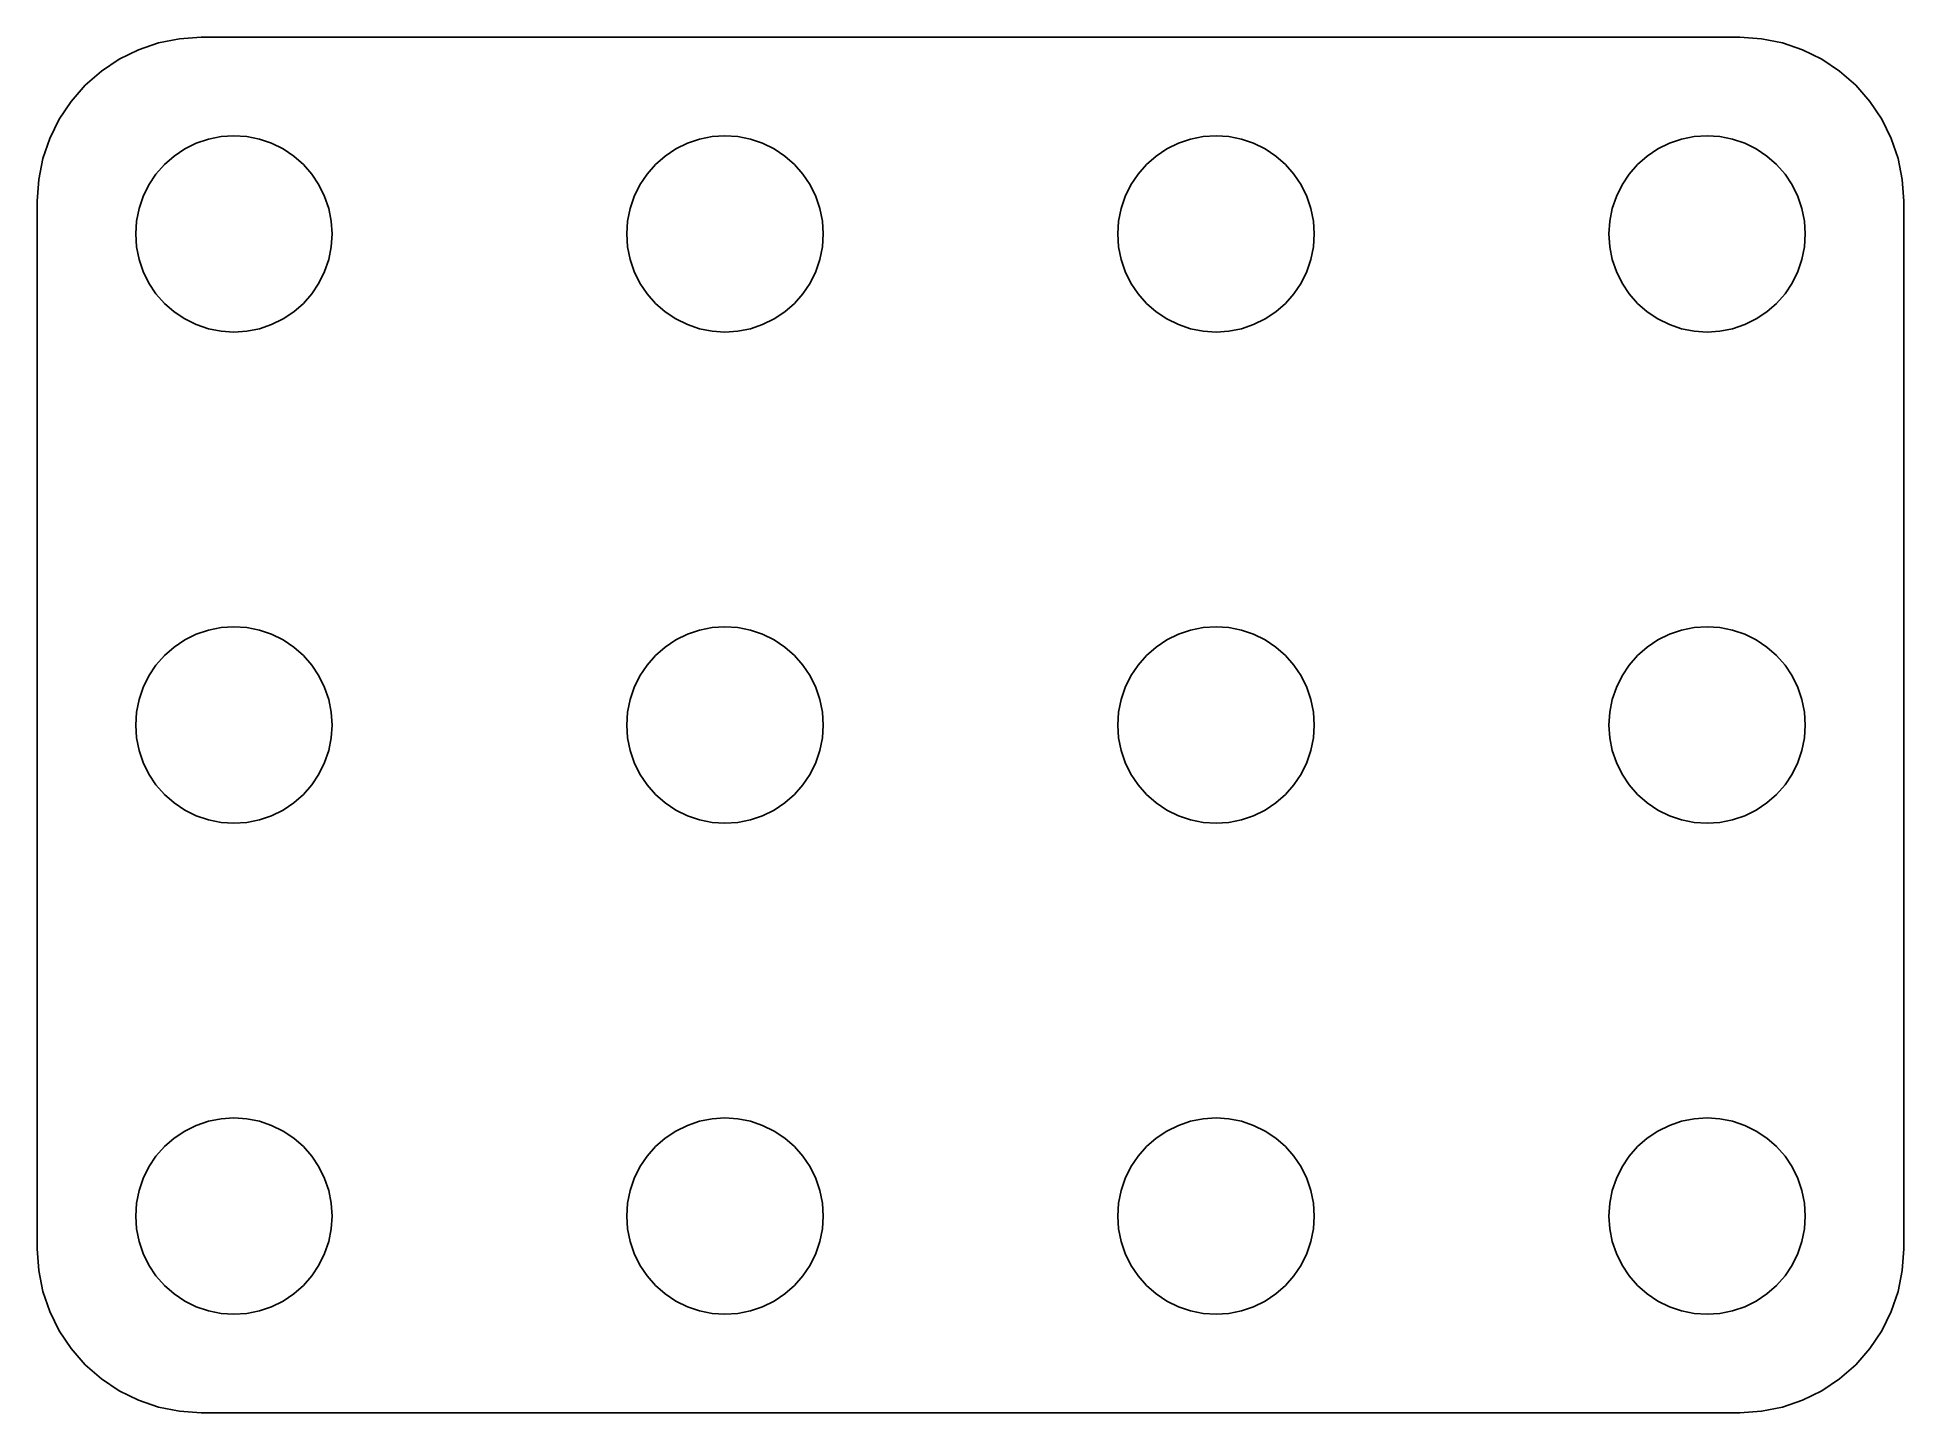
# Model space of a CAD drawing. Header units: metres. Extents: x -28.5 to 28.5, y -21 to 21.
import ezdxf

# ---------------------------------------------------------------- set-up
doc = ezdxf.new("R2010")
doc.units = ezdxf.units.M

msp = doc.modelspace()

# ---------------------------------------------------------------- linework, layer by layer
for p, q in [((-25.4184, 20.6244), (-26.005, 20.3351)), ((-24.7991, 20.8346), (-25.4184, 20.6244)), ((-24.1576, 20.9622), (-24.7991, 20.8346)), ((-23.505, 21.005), (-24.1576, 20.9622)), ((23.505, 21.005), (-23.505, 21.005)), ((24.1576, 20.9622), (23.505, 21.005)), ((24.7991, 20.8346), (24.1576, 20.9622)), ((25.4184, 20.6244), (24.7991, 20.8346)), ((26.005, 20.3351), (25.4184, 20.6244)), ((-26.5488, 19.9718), (-27.0405, 19.5405)), ((-26.005, 20.3351), (-26.5488, 19.9718)), ((26.5488, 19.9718), (26.005, 20.3351)), ((27.0405, 19.5405), (26.5488, 19.9718)), ((-27.0405, 19.5405), (-27.4718, 19.0488)), ((27.4718, 19.0488), (27.0405, 19.5405)), ((-27.4718, 19.0488), (-27.8351, 18.505)), ((27.8351, 18.505), (27.4718, 19.0488)), ((-27.8351, 18.505), (-28.1244, 17.9184)), ((28.1244, 17.9184), (27.8351, 18.505)), ((-28.1244, 17.9184), (-28.3346, 17.2991)), ((-24, 17.5981), (-23.648, 17.7716)), ((-23.648, 17.7716), (-23.2764, 17.8978)), ((-23.2764, 17.8978), (-22.8916, 17.9743)), ((-22.8916, 17.9743), (-22.5, 18)), ((-22.5, 18), (-22.1084, 17.9743)), ((-22.1084, 17.9743), (-21.7235, 17.8978)), ((-21.7235, 17.8978), (-21.3519, 17.7716)), ((-21.3519, 17.7716), (-21, 17.5981)), ((-9, 17.5981), (-8.64804, 17.7716)), ((-8.64804, 17.7716), (-8.27644, 17.8978)), ((-8.27644, 17.8978), (-7.89157, 17.9743)), ((-7.89157, 17.9743), (-7.5, 18)), ((-7.5, 18), (-7.10841, 17.9743)), ((-7.10841, 17.9743), (-6.72354, 17.8978)), ((-6.72354, 17.8978), (-6.35194, 17.7716)), ((-6.35194, 17.7716), (-6, 17.5981)), ((6, 17.5981), (6.35194, 17.7716)), ((6.35194, 17.7716), (6.72354, 17.8978)), ((6.72354, 17.8978), (7.10841, 17.9743)), ((7.10841, 17.9743), (7.5, 18)), ((7.5, 18), (7.89157, 17.9743)), ((7.89157, 17.9743), (8.27644, 17.8978)), ((8.27644, 17.8978), (8.64804, 17.7716)), ((8.64804, 17.7716), (9, 17.5981)), ((21, 17.5981), (21.3519, 17.7716)), ((21.3519, 17.7716), (21.7235, 17.8978)), ((21.7235, 17.8978), (22.1084, 17.9743)), ((22.1084, 17.9743), (22.5, 18)), ((22.5, 18), (22.8916, 17.9743)), ((22.8916, 17.9743), (23.2764, 17.8978)), ((23.2764, 17.8978), (23.648, 17.7716)), ((23.648, 17.7716), (24, 17.5981)), ((28.3346, 17.2991), (28.1244, 17.9184)), ((-28.3346, 17.2991), (-28.4622, 16.6576)), ((-24.8801, 16.8263), (-24.6213, 17.1213)), ((-24.6213, 17.1213), (-24.3263, 17.3801)), ((-24.3263, 17.3801), (-24, 17.5981)), ((-21, 17.5981), (-20.6737, 17.3801)), ((-20.6737, 17.3801), (-20.3787, 17.1213)), ((-20.3787, 17.1213), (-20.1199, 16.8263)), ((-9.88005, 16.8263), (-9.62131, 17.1213)), ((-9.62131, 17.1213), (-9.32628, 17.3801)), ((-9.32628, 17.3801), (-9, 17.5981)), ((-6, 17.5981), (-5.67371, 17.3801)), ((-5.67371, 17.3801), (-5.37868, 17.1213)), ((-5.37868, 17.1213), (-5.11993, 16.8263)), ((5.11993, 16.8263), (5.37868, 17.1213)), ((5.37868, 17.1213), (5.67371, 17.3801)), ((5.67371, 17.3801), (6, 17.5981)), ((9, 17.5981), (9.32628, 17.3801)), ((9.32628, 17.3801), (9.62131, 17.1213)), ((9.62131, 17.1213), (9.88005, 16.8263)), ((20.1199, 16.8263), (20.3787, 17.1213)), ((20.3787, 17.1213), (20.6737, 17.3801)), ((20.6737, 17.3801), (21, 17.5981)), ((24, 17.5981), (24.3263, 17.3801)), ((24.3263, 17.3801), (24.6213, 17.1213)), ((24.6213, 17.1213), (24.8801, 16.8263)), ((28.4622, 16.6576), (28.3346, 17.2991)), ((-28.4622, 16.6576), (-28.505, 16.005)), ((-25.0981, 16.5), (-24.8801, 16.8263)), ((-20.1199, 16.8263), (-19.9019, 16.5)), ((-10.0981, 16.5), (-9.88005, 16.8263)), ((-5.11993, 16.8263), (-4.90192, 16.5)), ((4.90192, 16.5), (5.11993, 16.8263)), ((9.88005, 16.8263), (10.0981, 16.5)), ((19.9019, 16.5), (20.1199, 16.8263)), ((24.8801, 16.8263), (25.0981, 16.5)), ((28.505, 16.005), (28.4622, 16.6576)), ((-28.505, 16.005), (-28.505, -16.005)), ((-25.3978, 15.7764), (-25.2716, 16.148)), ((-25.2716, 16.148), (-25.0981, 16.5)), ((-19.9019, 16.5), (-19.7283, 16.148)), ((-19.7283, 16.148), (-19.6022, 15.7764)), ((-10.3978, 15.7764), (-10.2716, 16.148)), ((-10.2716, 16.148), (-10.0981, 16.5)), ((-4.90192, 16.5), (-4.72835, 16.148)), ((-4.72835, 16.148), (-4.60222, 15.7764)), ((4.60222, 15.7764), (4.72835, 16.148)), ((4.72835, 16.148), (4.90192, 16.5)), ((10.0981, 16.5), (10.2716, 16.148)), ((10.2716, 16.148), (10.3978, 15.7764)), ((19.6022, 15.7764), (19.7283, 16.148)), ((19.7283, 16.148), (19.9019, 16.5)), ((25.0981, 16.5), (25.2716, 16.148)), ((25.2716, 16.148), (25.3978, 15.7764)), ((28.505, -16.005), (28.505, 16.005)), ((-25.4743, 15.3916), (-25.3978, 15.7764)), ((-19.6022, 15.7764), (-19.5257, 15.3916)), ((-10.4743, 15.3916), (-10.3978, 15.7764)), ((-4.60222, 15.7764), (-4.52567, 15.3916)), ((4.52567, 15.3916), (4.60222, 15.7764)), ((10.3978, 15.7764), (10.4743, 15.3916)), ((19.5257, 15.3916), (19.6022, 15.7764)), ((25.3978, 15.7764), (25.4743, 15.3916)), ((-25.5, 15), (-25.4743, 15.3916)), ((-25.4743, 14.6084), (-25.5, 15)), ((-19.5257, 15.3916), (-19.5, 15)), ((-19.5, 15), (-19.5257, 14.6084)), ((-10.5, 15), (-10.4743, 15.3916)), ((-10.4743, 14.6084), (-10.5, 15)), ((-4.52567, 15.3916), (-4.5, 15)), ((-4.5, 15), (-4.52567, 14.6084)), ((4.5, 15), (4.52567, 15.3916)), ((4.52567, 14.6084), (4.5, 15)), ((10.4743, 15.3916), (10.5, 15)), ((10.5, 15), (10.4743, 14.6084)), ((19.5, 15), (19.5257, 15.3916)), ((19.5257, 14.6084), (19.5, 15)), ((25.4743, 15.3916), (25.5, 15)), ((25.5, 15), (25.4743, 14.6084)), ((-25.3978, 14.2235), (-25.4743, 14.6084)), ((-19.5257, 14.6084), (-19.6022, 14.2235)), ((-10.3978, 14.2235), (-10.4743, 14.6084)), ((-4.52567, 14.6084), (-4.60222, 14.2235)), ((4.60222, 14.2235), (4.52567, 14.6084)), ((10.4743, 14.6084), (10.3978, 14.2235)), ((19.6022, 14.2235), (19.5257, 14.6084)), ((25.4743, 14.6084), (25.3978, 14.2235)), ((-25.2716, 13.8519), (-25.3978, 14.2235)), ((-25.0981, 13.5), (-25.2716, 13.8519)), ((-19.7283, 13.8519), (-19.9019, 13.5)), ((-19.6022, 14.2235), (-19.7283, 13.8519)), ((-10.2716, 13.8519), (-10.3978, 14.2235)), ((-10.0981, 13.5), (-10.2716, 13.8519)), ((-4.72835, 13.8519), (-4.90192, 13.5)), ((-4.60222, 14.2235), (-4.72835, 13.8519)), ((4.72835, 13.8519), (4.60222, 14.2235)), ((4.90192, 13.5), (4.72835, 13.8519)), ((10.2716, 13.8519), (10.0981, 13.5)), ((10.3978, 14.2235), (10.2716, 13.8519)), ((19.7283, 13.8519), (19.6022, 14.2235)), ((19.9019, 13.5), (19.7283, 13.8519)), ((25.2716, 13.8519), (25.0981, 13.5)), ((25.3978, 14.2235), (25.2716, 13.8519)), ((-24.8801, 13.1737), (-25.0981, 13.5)), ((-24.6213, 12.8787), (-24.8801, 13.1737)), ((-20.1199, 13.1737), (-20.3787, 12.8787)), ((-19.9019, 13.5), (-20.1199, 13.1737)), ((-9.88005, 13.1737), (-10.0981, 13.5)), ((-9.62131, 12.8787), (-9.88005, 13.1737)), ((-5.11993, 13.1737), (-5.37868, 12.8787)), ((-4.90192, 13.5), (-5.11993, 13.1737)), ((5.11993, 13.1737), (4.90192, 13.5)), ((5.37868, 12.8787), (5.11993, 13.1737)), ((9.88005, 13.1737), (9.62131, 12.8787)), ((10.0981, 13.5), (9.88005, 13.1737)), ((20.1199, 13.1737), (19.9019, 13.5)), ((20.3787, 12.8787), (20.1199, 13.1737)), ((24.8801, 13.1737), (24.6213, 12.8787)), ((25.0981, 13.5), (24.8801, 13.1737)), ((-24.3263, 12.6199), (-24.6213, 12.8787)), ((-24, 12.4019), (-24.3263, 12.6199)), ((-20.6737, 12.6199), (-21, 12.4019)), ((-20.3787, 12.8787), (-20.6737, 12.6199)), ((-9.32628, 12.6199), (-9.62131, 12.8787)), ((-9, 12.4019), (-9.32628, 12.6199)), ((-5.67371, 12.6199), (-6, 12.4019)), ((-5.37868, 12.8787), (-5.67371, 12.6199)), ((5.67371, 12.6199), (5.37868, 12.8787)), ((6, 12.4019), (5.67371, 12.6199)), ((9.32628, 12.6199), (9, 12.4019)), ((9.62131, 12.8787), (9.32628, 12.6199)), ((20.6737, 12.6199), (20.3787, 12.8787)), ((21, 12.4019), (20.6737, 12.6199)), ((24.3263, 12.6199), (24, 12.4019)), ((24.6213, 12.8787), (24.3263, 12.6199)), ((-23.648, 12.2283), (-24, 12.4019)), ((-23.2764, 12.1022), (-23.648, 12.2283)), ((-22.8916, 12.0257), (-23.2764, 12.1022)), ((-22.5, 12), (-22.8916, 12.0257)), ((-22.1084, 12.0257), (-22.5, 12)), ((-21.7235, 12.1022), (-22.1084, 12.0257)), ((-21.3519, 12.2283), (-21.7235, 12.1022)), ((-21, 12.4019), (-21.3519, 12.2283)), ((-8.64804, 12.2283), (-9, 12.4019)), ((-8.27644, 12.1022), (-8.64804, 12.2283)), ((-7.89157, 12.0257), (-8.27644, 12.1022)), ((-7.5, 12), (-7.89157, 12.0257)), ((-7.10841, 12.0257), (-7.5, 12)), ((-6.72354, 12.1022), (-7.10841, 12.0257)), ((-6.35194, 12.2283), (-6.72354, 12.1022)), ((-6, 12.4019), (-6.35194, 12.2283)), ((6.35194, 12.2283), (6, 12.4019)), ((6.72354, 12.1022), (6.35194, 12.2283)), ((7.10841, 12.0257), (6.72354, 12.1022)), ((7.5, 12), (7.10841, 12.0257)), ((7.89157, 12.0257), (7.5, 12)), ((8.27644, 12.1022), (7.89157, 12.0257)), ((8.64804, 12.2283), (8.27644, 12.1022)), ((9, 12.4019), (8.64804, 12.2283)), ((21.3519, 12.2283), (21, 12.4019)), ((21.7235, 12.1022), (21.3519, 12.2283)), ((22.1084, 12.0257), (21.7235, 12.1022)), ((22.5, 12), (22.1084, 12.0257)), ((22.8916, 12.0257), (22.5, 12)), ((23.2764, 12.1022), (22.8916, 12.0257)), ((23.648, 12.2283), (23.2764, 12.1022)), ((24, 12.4019), (23.648, 12.2283)), ((-23.648, 2.77164), (-23.2764, 2.89777)), ((-23.2764, 2.89777), (-22.8916, 2.97432)), ((-22.8916, 2.97432), (-22.5, 3)), ((-22.5, 3), (-22.1084, 2.97432)), ((-22.1084, 2.97432), (-21.7235, 2.89777)), ((-21.7235, 2.89777), (-21.3519, 2.77164)), ((-8.64804, 2.77164), (-8.27644, 2.89777)), ((-8.27644, 2.89777), (-7.89157, 2.97432)), ((-7.89157, 2.97432), (-7.5, 3)), ((-7.5, 3), (-7.10841, 2.97432)), ((-7.10841, 2.97432), (-6.72354, 2.89777)), ((-6.72354, 2.89777), (-6.35194, 2.77164)), ((6.35194, 2.77164), (6.72354, 2.89777)), ((6.72354, 2.89777), (7.10841, 2.97432)), ((7.10841, 2.97432), (7.5, 3)), ((7.5, 3), (7.89157, 2.97432)), ((7.89157, 2.97432), (8.27644, 2.89777)), ((8.27644, 2.89777), (8.64804, 2.77164)), ((21.3519, 2.77164), (21.7235, 2.89777)), ((21.7235, 2.89777), (22.1084, 2.97432)), ((22.1084, 2.97432), (22.5, 3)), ((22.5, 3), (22.8916, 2.97432)), ((22.8916, 2.97432), (23.2764, 2.89777)), ((23.2764, 2.89777), (23.648, 2.77164)), ((-24.6213, 2.12131), (-24.3263, 2.38005)), ((-24.3263, 2.38005), (-24, 2.59807)), ((-24, 2.59807), (-23.648, 2.77164)), ((-21.3519, 2.77164), (-21, 2.59807)), ((-21, 2.59807), (-20.6737, 2.38005)), ((-20.6737, 2.38005), (-20.3787, 2.12131)), ((-9.62131, 2.12131), (-9.32628, 2.38005)), ((-9.32628, 2.38005), (-9, 2.59807)), ((-9, 2.59807), (-8.64804, 2.77164)), ((-6.35194, 2.77164), (-6, 2.59807)), ((-6, 2.59807), (-5.67371, 2.38005)), ((-5.67371, 2.38005), (-5.37868, 2.12131)), ((5.37868, 2.12131), (5.67371, 2.38005)), ((5.67371, 2.38005), (6, 2.59807)), ((6, 2.59807), (6.35194, 2.77164)), ((8.64804, 2.77164), (9, 2.59807)), ((9, 2.59807), (9.32628, 2.38005)), ((9.32628, 2.38005), (9.62131, 2.12131)), ((20.3787, 2.12131), (20.6737, 2.38005)), ((20.6737, 2.38005), (21, 2.59807)), ((21, 2.59807), (21.3519, 2.77164)), ((23.648, 2.77164), (24, 2.59807)), ((24, 2.59807), (24.3263, 2.38005)), ((24.3263, 2.38005), (24.6213, 2.12131)), ((-25.0981, 1.5), (-24.8801, 1.82628)), ((-24.8801, 1.82628), (-24.6213, 2.12131)), ((-20.3787, 2.12131), (-20.1199, 1.82628)), ((-20.1199, 1.82628), (-19.9019, 1.5)), ((-10.0981, 1.5), (-9.88005, 1.82628)), ((-9.88005, 1.82628), (-9.62131, 2.12131)), ((-5.37868, 2.12131), (-5.11993, 1.82628)), ((-5.11993, 1.82628), (-4.90192, 1.5)), ((4.90192, 1.5), (5.11993, 1.82628)), ((5.11993, 1.82628), (5.37868, 2.12131)), ((9.62131, 2.12131), (9.88005, 1.82628)), ((9.88005, 1.82628), (10.0981, 1.5)), ((19.9019, 1.5), (20.1199, 1.82628)), ((20.1199, 1.82628), (20.3787, 2.12131)), ((24.6213, 2.12131), (24.8801, 1.82628)), ((24.8801, 1.82628), (25.0981, 1.5)), ((-25.3978, 0.776443), (-25.2716, 1.14804)), ((-25.2716, 1.14804), (-25.0981, 1.5)), ((-19.9019, 1.5), (-19.7283, 1.14804)), ((-19.7283, 1.14804), (-19.6022, 0.776443)), ((-10.3978, 0.776443), (-10.2716, 1.14804)), ((-10.2716, 1.14804), (-10.0981, 1.5)), ((-4.90192, 1.5), (-4.72835, 1.14804)), ((-4.72835, 1.14804), (-4.60222, 0.776443)), ((4.60222, 0.776443), (4.72835, 1.14804)), ((4.72835, 1.14804), (4.90192, 1.5)), ((10.0981, 1.5), (10.2716, 1.14804)), ((10.2716, 1.14804), (10.3978, 0.776443)), ((19.6022, 0.776443), (19.7283, 1.14804)), ((19.7283, 1.14804), (19.9019, 1.5)), ((25.0981, 1.5), (25.2716, 1.14804)), ((25.2716, 1.14804), (25.3978, 0.776443)), ((-25.4743, 0.391571), (-25.3978, 0.776443)), ((-19.6022, 0.776443), (-19.5257, 0.391571)), ((-10.4743, 0.391571), (-10.3978, 0.776443)), ((-4.60222, 0.776443), (-4.52567, 0.391571)), ((4.52567, 0.391571), (4.60222, 0.776443)), ((10.3978, 0.776443), (10.4743, 0.391571)), ((19.5257, 0.391571), (19.6022, 0.776443)), ((25.3978, 0.776443), (25.4743, 0.391571)), ((-25.5, 0), (-25.4743, 0.391571)), ((-25.4743, -0.391571), (-25.5, 0)), ((-19.5257, 0.391571), (-19.5, 0)), ((-19.5, 0), (-19.5257, -0.391571)), ((-10.5, 0), (-10.4743, 0.391571)), ((-10.4743, -0.391571), (-10.5, 0)), ((-4.52567, 0.391571), (-4.5, 0)), ((-4.5, 0), (-4.52567, -0.391571)), ((4.5, 0), (4.52567, 0.391571)), ((4.52567, -0.391571), (4.5, 0)), ((10.4743, 0.391571), (10.5, 0)), ((10.5, 0), (10.4743, -0.391571)), ((19.5, 0), (19.5257, 0.391571)), ((19.5257, -0.391571), (19.5, 0)), ((25.4743, 0.391571), (25.5, 0)), ((25.5, 0), (25.4743, -0.391571)), ((-25.3978, -0.776443), (-25.4743, -0.391571)), ((-19.5257, -0.391571), (-19.6022, -0.776443)), ((-10.3978, -0.776443), (-10.4743, -0.391571)), ((-4.52567, -0.391571), (-4.60222, -0.776443)), ((4.60222, -0.776443), (4.52567, -0.391571)), ((10.4743, -0.391571), (10.3978, -0.776443)), ((19.6022, -0.776443), (19.5257, -0.391571)), ((25.4743, -0.391571), (25.3978, -0.776443)), ((-25.2716, -1.14804), (-25.3978, -0.776443)), ((-19.6022, -0.776443), (-19.7283, -1.14804)), ((-10.2716, -1.14804), (-10.3978, -0.776443)), ((-4.60222, -0.776443), (-4.72835, -1.14804)), ((4.72835, -1.14804), (4.60222, -0.776443)), ((10.3978, -0.776443), (10.2716, -1.14804)), ((19.7283, -1.14804), (19.6022, -0.776443)), ((25.3978, -0.776443), (25.2716, -1.14804)), ((-25.0981, -1.5), (-25.2716, -1.14804)), ((-24.8801, -1.82628), (-25.0981, -1.5)), ((-19.9019, -1.5), (-20.1199, -1.82628)), ((-19.7283, -1.14804), (-19.9019, -1.5)), ((-10.0981, -1.5), (-10.2716, -1.14804)), ((-9.88005, -1.82628), (-10.0981, -1.5)), ((-4.90192, -1.5), (-5.11993, -1.82628)), ((-4.72835, -1.14804), (-4.90192, -1.5)), ((4.90192, -1.5), (4.72835, -1.14804)), ((5.11993, -1.82628), (4.90192, -1.5)), ((10.0981, -1.5), (9.88005, -1.82628)), ((10.2716, -1.14804), (10.0981, -1.5)), ((19.9019, -1.5), (19.7283, -1.14804)), ((20.1199, -1.82628), (19.9019, -1.5)), ((25.0981, -1.5), (24.8801, -1.82628)), ((25.2716, -1.14804), (25.0981, -1.5)), ((-24.6213, -2.12131), (-24.8801, -1.82628)), ((-24.3263, -2.38005), (-24.6213, -2.12131)), ((-20.3787, -2.12131), (-20.6737, -2.38005)), ((-20.1199, -1.82628), (-20.3787, -2.12131)), ((-9.62131, -2.12131), (-9.88005, -1.82628)), ((-9.32628, -2.38005), (-9.62131, -2.12131)), ((-5.37868, -2.12131), (-5.67371, -2.38005)), ((-5.11993, -1.82628), (-5.37868, -2.12131)), ((5.37868, -2.12131), (5.11993, -1.82628)), ((5.67371, -2.38005), (5.37868, -2.12131)), ((9.62131, -2.12131), (9.32628, -2.38005)), ((9.88005, -1.82628), (9.62131, -2.12131)), ((20.3787, -2.12131), (20.1199, -1.82628)), ((20.6737, -2.38005), (20.3787, -2.12131)), ((24.6213, -2.12131), (24.3263, -2.38005)), ((24.8801, -1.82628), (24.6213, -2.12131)), ((-24, -2.59807), (-24.3263, -2.38005)), ((-23.648, -2.77164), (-24, -2.59807)), ((-23.2764, -2.89777), (-23.648, -2.77164)), ((-21.3519, -2.77164), (-21.7235, -2.89777)), ((-21, -2.59807), (-21.3519, -2.77164)), ((-20.6737, -2.38005), (-21, -2.59807)), ((-9, -2.59807), (-9.32628, -2.38005)), ((-8.64804, -2.77164), (-9, -2.59807)), ((-8.27644, -2.89777), (-8.64804, -2.77164)), ((-6.35194, -2.77164), (-6.72354, -2.89777)), ((-6, -2.59807), (-6.35194, -2.77164)), ((-5.67371, -2.38005), (-6, -2.59807)), ((6, -2.59807), (5.67371, -2.38005)), ((6.35194, -2.77164), (6, -2.59807)), ((6.72354, -2.89777), (6.35194, -2.77164)), ((8.64804, -2.77164), (8.27644, -2.89777)), ((9, -2.59807), (8.64804, -2.77164)), ((9.32628, -2.38005), (9, -2.59807)), ((21, -2.59807), (20.6737, -2.38005)), ((21.3519, -2.77164), (21, -2.59807)), ((21.7235, -2.89777), (21.3519, -2.77164)), ((23.648, -2.77164), (23.2764, -2.89777)), ((24, -2.59807), (23.648, -2.77164)), ((24.3263, -2.38005), (24, -2.59807)), ((-22.8916, -2.97432), (-23.2764, -2.89777)), ((-22.5, -3), (-22.8916, -2.97432)), ((-22.1084, -2.97432), (-22.5, -3)), ((-21.7235, -2.89777), (-22.1084, -2.97432)), ((-7.89157, -2.97432), (-8.27644, -2.89777)), ((-7.5, -3), (-7.89157, -2.97432)), ((-7.10841, -2.97432), (-7.5, -3)), ((-6.72354, -2.89777), (-7.10841, -2.97432)), ((7.10841, -2.97432), (6.72354, -2.89777)), ((7.5, -3), (7.10841, -2.97432)), ((7.89157, -2.97432), (7.5, -3)), ((8.27644, -2.89777), (7.89157, -2.97432)), ((22.1084, -2.97432), (21.7235, -2.89777)), ((22.5, -3), (22.1084, -2.97432)), ((22.8916, -2.97432), (22.5, -3)), ((23.2764, -2.89777), (22.8916, -2.97432)), ((-24.3263, -12.6199), (-24, -12.4019)), ((-24, -12.4019), (-23.648, -12.2283)), ((-23.648, -12.2283), (-23.2764, -12.1022)), ((-23.2764, -12.1022), (-22.8916, -12.0257)), ((-22.8916, -12.0257), (-22.5, -12)), ((-22.5, -12), (-22.1084, -12.0257)), ((-22.1084, -12.0257), (-21.7235, -12.1022)), ((-21.7235, -12.1022), (-21.3519, -12.2283)), ((-21.3519, -12.2283), (-21, -12.4019)), ((-21, -12.4019), (-20.6737, -12.6199)), ((-9.32628, -12.6199), (-9, -12.4019)), ((-9, -12.4019), (-8.64804, -12.2283)), ((-8.64804, -12.2283), (-8.27644, -12.1022)), ((-8.27644, -12.1022), (-7.89157, -12.0257)), ((-7.89157, -12.0257), (-7.5, -12)), ((-7.5, -12), (-7.10841, -12.0257)), ((-7.10841, -12.0257), (-6.72354, -12.1022)), ((-6.72354, -12.1022), (-6.35194, -12.2283)), ((-6.35194, -12.2283), (-6, -12.4019)), ((-6, -12.4019), (-5.67371, -12.6199)), ((5.67371, -12.6199), (6, -12.4019)), ((6, -12.4019), (6.35194, -12.2283)), ((6.35194, -12.2283), (6.72354, -12.1022)), ((6.72354, -12.1022), (7.10841, -12.0257)), ((7.10841, -12.0257), (7.5, -12)), ((7.5, -12), (7.89157, -12.0257)), ((7.89157, -12.0257), (8.27644, -12.1022)), ((8.27644, -12.1022), (8.64804, -12.2283)), ((8.64804, -12.2283), (9, -12.4019)), ((9, -12.4019), (9.32628, -12.6199)), ((20.6737, -12.6199), (21, -12.4019)), ((21, -12.4019), (21.3519, -12.2283)), ((21.3519, -12.2283), (21.7235, -12.1022)), ((21.7235, -12.1022), (22.1084, -12.0257)), ((22.1084, -12.0257), (22.5, -12)), ((22.5, -12), (22.8916, -12.0257)), ((22.8916, -12.0257), (23.2764, -12.1022)), ((23.2764, -12.1022), (23.648, -12.2283)), ((23.648, -12.2283), (24, -12.4019)), ((24, -12.4019), (24.3263, -12.6199)), ((-24.8801, -13.1737), (-24.6213, -12.8787)), ((-24.6213, -12.8787), (-24.3263, -12.6199)), ((-20.6737, -12.6199), (-20.3787, -12.8787)), ((-20.3787, -12.8787), (-20.1199, -13.1737)), ((-9.88005, -13.1737), (-9.62131, -12.8787)), ((-9.62131, -12.8787), (-9.32628, -12.6199)), ((-5.67371, -12.6199), (-5.37868, -12.8787)), ((-5.37868, -12.8787), (-5.11993, -13.1737)), ((5.11993, -13.1737), (5.37868, -12.8787)), ((5.37868, -12.8787), (5.67371, -12.6199)), ((9.32628, -12.6199), (9.62131, -12.8787)), ((9.62131, -12.8787), (9.88005, -13.1737)), ((20.1199, -13.1737), (20.3787, -12.8787)), ((20.3787, -12.8787), (20.6737, -12.6199)), ((24.3263, -12.6199), (24.6213, -12.8787)), ((24.6213, -12.8787), (24.8801, -13.1737)), ((-25.2716, -13.8519), (-25.0981, -13.5)), ((-25.0981, -13.5), (-24.8801, -13.1737)), ((-20.1199, -13.1737), (-19.9019, -13.5)), ((-19.9019, -13.5), (-19.7283, -13.8519)), ((-10.2716, -13.8519), (-10.0981, -13.5)), ((-10.0981, -13.5), (-9.88005, -13.1737)), ((-5.11993, -13.1737), (-4.90192, -13.5)), ((-4.90192, -13.5), (-4.72835, -13.8519)), ((4.72835, -13.8519), (4.90192, -13.5)), ((4.90192, -13.5), (5.11993, -13.1737)), ((9.88005, -13.1737), (10.0981, -13.5)), ((10.0981, -13.5), (10.2716, -13.8519)), ((19.7283, -13.8519), (19.9019, -13.5)), ((19.9019, -13.5), (20.1199, -13.1737)), ((24.8801, -13.1737), (25.0981, -13.5)), ((25.0981, -13.5), (25.2716, -13.8519)), ((-25.4743, -14.6084), (-25.3978, -14.2235)), ((-25.3978, -14.2235), (-25.2716, -13.8519)), ((-19.7283, -13.8519), (-19.6022, -14.2235)), ((-19.6022, -14.2235), (-19.5257, -14.6084)), ((-10.4743, -14.6084), (-10.3978, -14.2235)), ((-10.3978, -14.2235), (-10.2716, -13.8519)), ((-4.72835, -13.8519), (-4.60222, -14.2235)), ((-4.60222, -14.2235), (-4.52567, -14.6084)), ((4.52567, -14.6084), (4.60222, -14.2235)), ((4.60222, -14.2235), (4.72835, -13.8519)), ((10.2716, -13.8519), (10.3978, -14.2235)), ((10.3978, -14.2235), (10.4743, -14.6084)), ((19.5257, -14.6084), (19.6022, -14.2235)), ((19.6022, -14.2235), (19.7283, -13.8519)), ((25.2716, -13.8519), (25.3978, -14.2235)), ((25.3978, -14.2235), (25.4743, -14.6084)), ((-25.5, -15), (-25.4743, -14.6084)), ((-19.5257, -14.6084), (-19.5, -15)), ((-10.5, -15), (-10.4743, -14.6084)), ((-4.52567, -14.6084), (-4.5, -15)), ((4.5, -15), (4.52567, -14.6084)), ((10.4743, -14.6084), (10.5, -15)), ((19.5, -15), (19.5257, -14.6084)), ((25.4743, -14.6084), (25.5, -15)), ((-25.4743, -15.3916), (-25.5, -15)), ((-25.3978, -15.7764), (-25.4743, -15.3916)), ((-19.5257, -15.3916), (-19.6022, -15.7764)), ((-19.5, -15), (-19.5257, -15.3916)), ((-10.4743, -15.3916), (-10.5, -15)), ((-10.3978, -15.7764), (-10.4743, -15.3916)), ((-4.52567, -15.3916), (-4.60222, -15.7764)), ((-4.5, -15), (-4.52567, -15.3916)), ((4.52567, -15.3916), (4.5, -15)), ((4.60222, -15.7764), (4.52567, -15.3916)), ((10.4743, -15.3916), (10.3978, -15.7764)), ((10.5, -15), (10.4743, -15.3916)), ((19.5257, -15.3916), (19.5, -15)), ((19.6022, -15.7764), (19.5257, -15.3916)), ((25.4743, -15.3916), (25.3978, -15.7764)), ((25.5, -15), (25.4743, -15.3916)), ((-25.2716, -16.148), (-25.3978, -15.7764)), ((-19.6022, -15.7764), (-19.7283, -16.148)), ((-10.2716, -16.148), (-10.3978, -15.7764)), ((-4.60222, -15.7764), (-4.72835, -16.148)), ((4.72835, -16.148), (4.60222, -15.7764)), ((10.3978, -15.7764), (10.2716, -16.148)), ((19.7283, -16.148), (19.6022, -15.7764)), ((25.3978, -15.7764), (25.2716, -16.148)), ((-28.505, -16.005), (-28.4622, -16.6576)), ((-25.0981, -16.5), (-25.2716, -16.148)), ((-24.8801, -16.8263), (-25.0981, -16.5)), ((-19.9019, -16.5), (-20.1199, -16.8263)), ((-19.7283, -16.148), (-19.9019, -16.5)), ((-10.0981, -16.5), (-10.2716, -16.148)), ((-9.88005, -16.8263), (-10.0981, -16.5)), ((-4.90192, -16.5), (-5.11993, -16.8263)), ((-4.72835, -16.148), (-4.90192, -16.5)), ((4.90192, -16.5), (4.72835, -16.148)), ((5.11993, -16.8263), (4.90192, -16.5)), ((10.0981, -16.5), (9.88005, -16.8263)), ((10.2716, -16.148), (10.0981, -16.5)), ((19.9019, -16.5), (19.7283, -16.148)), ((20.1199, -16.8263), (19.9019, -16.5)), ((25.0981, -16.5), (24.8801, -16.8263)), ((25.2716, -16.148), (25.0981, -16.5)), ((28.4622, -16.6576), (28.505, -16.005)), ((-28.4622, -16.6576), (-28.3346, -17.2991)), ((-24.6213, -17.1213), (-24.8801, -16.8263)), ((-20.1199, -16.8263), (-20.3787, -17.1213)), ((-9.62131, -17.1213), (-9.88005, -16.8263)), ((-5.11993, -16.8263), (-5.37868, -17.1213)), ((5.37868, -17.1213), (5.11993, -16.8263)), ((9.88005, -16.8263), (9.62131, -17.1213)), ((20.3787, -17.1213), (20.1199, -16.8263)), ((24.8801, -16.8263), (24.6213, -17.1213)), ((28.3346, -17.2991), (28.4622, -16.6576)), ((-28.3346, -17.2991), (-28.1244, -17.9184)), ((-24.3263, -17.3801), (-24.6213, -17.1213)), ((-24, -17.5981), (-24.3263, -17.3801)), ((-23.648, -17.7716), (-24, -17.5981)), ((-21, -17.5981), (-21.3519, -17.7716)), ((-20.6737, -17.3801), (-21, -17.5981)), ((-20.3787, -17.1213), (-20.6737, -17.3801)), ((-9.32628, -17.3801), (-9.62131, -17.1213)), ((-9, -17.5981), (-9.32628, -17.3801)), ((-8.64804, -17.7716), (-9, -17.5981)), ((-6, -17.5981), (-6.35194, -17.7716)), ((-5.67371, -17.3801), (-6, -17.5981)), ((-5.37868, -17.1213), (-5.67371, -17.3801)), ((5.67371, -17.3801), (5.37868, -17.1213)), ((6, -17.5981), (5.67371, -17.3801)), ((6.35194, -17.7716), (6, -17.5981)), ((9, -17.5981), (8.64804, -17.7716)), ((9.32628, -17.3801), (9, -17.5981)), ((9.62131, -17.1213), (9.32628, -17.3801)), ((20.6737, -17.3801), (20.3787, -17.1213)), ((21, -17.5981), (20.6737, -17.3801)), ((21.3519, -17.7716), (21, -17.5981)), ((24, -17.5981), (23.648, -17.7716)), ((24.3263, -17.3801), (24, -17.5981)), ((24.6213, -17.1213), (24.3263, -17.3801)), ((28.1244, -17.9184), (28.3346, -17.2991)), ((-28.1244, -17.9184), (-27.8351, -18.505)), ((-23.2764, -17.8978), (-23.648, -17.7716)), ((-22.8916, -17.9743), (-23.2764, -17.8978)), ((-22.5, -18), (-22.8916, -17.9743)), ((-22.1084, -17.9743), (-22.5, -18)), ((-21.7235, -17.8978), (-22.1084, -17.9743)), ((-21.3519, -17.7716), (-21.7235, -17.8978)), ((-8.27644, -17.8978), (-8.64804, -17.7716)), ((-7.89157, -17.9743), (-8.27644, -17.8978)), ((-7.5, -18), (-7.89157, -17.9743)), ((-7.10841, -17.9743), (-7.5, -18)), ((-6.72354, -17.8978), (-7.10841, -17.9743)), ((-6.35194, -17.7716), (-6.72354, -17.8978)), ((6.72354, -17.8978), (6.35194, -17.7716)), ((7.10841, -17.9743), (6.72354, -17.8978)), ((7.5, -18), (7.10841, -17.9743)), ((7.89157, -17.9743), (7.5, -18)), ((8.27644, -17.8978), (7.89157, -17.9743)), ((8.64804, -17.7716), (8.27644, -17.8978)), ((21.7235, -17.8978), (21.3519, -17.7716)), ((22.1084, -17.9743), (21.7235, -17.8978)), ((22.5, -18), (22.1084, -17.9743)), ((22.8916, -17.9743), (22.5, -18)), ((23.2764, -17.8978), (22.8916, -17.9743)), ((23.648, -17.7716), (23.2764, -17.8978)), ((27.8351, -18.505), (28.1244, -17.9184)), ((-27.8351, -18.505), (-27.4718, -19.0488)), ((27.4718, -19.0488), (27.8351, -18.505)), ((-27.4718, -19.0488), (-27.0405, -19.5405)), ((27.0405, -19.5405), (27.4718, -19.0488)), ((-27.0405, -19.5405), (-26.5488, -19.9718)), ((26.5488, -19.9718), (27.0405, -19.5405)), ((-26.5488, -19.9718), (-26.005, -20.3351)), ((-26.005, -20.3351), (-25.4184, -20.6244)), ((25.4184, -20.6244), (26.005, -20.3351)), ((26.005, -20.3351), (26.5488, -19.9718)), ((-25.4184, -20.6244), (-24.7991, -20.8346)), ((-24.7991, -20.8346), (-24.1576, -20.9622)), ((-24.1576, -20.9622), (-23.505, -21.005)), ((-23.505, -21.005), (23.505, -21.005)), ((23.505, -21.005), (24.1576, -20.9622)), ((24.1576, -20.9622), (24.7991, -20.8346)), ((24.7991, -20.8346), (25.4184, -20.6244))]:
    msp.add_line(p, q)

doc.saveas('drawing.dxf')
